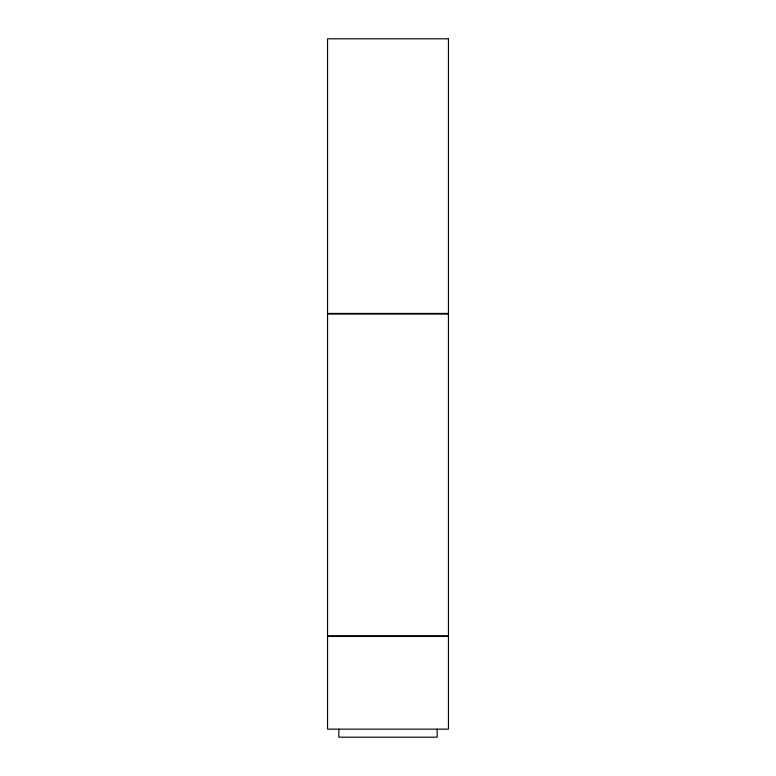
<?xml version="1.0" encoding="UTF-8"?>
<svg xmlns="http://www.w3.org/2000/svg" width="776" height="776" viewBox="0 0 776 776"><rect width="100%" height="100%" fill="white"/><g stroke="black" fill="none" stroke-linecap="round" stroke-linejoin="round"><path stroke-width="1.16" d="M448.285 313.426L448.285 314.067M447.965 313.426L447.965 314.067M447.965 635.806L447.965 636.456M437.16 729.139L437.16 737.2L338.84 737.2L338.84 729.139M327.714 313.426L327.714 314.067M327.714 635.806L327.714 636.456M448.45 38.8L327.55 38.8L327.55 313.426L448.45 313.426L448.45 38.8M448.45 314.067L327.55 314.067L327.55 635.806L448.45 635.806L448.45 314.067M448.45 636.456L327.55 636.456L327.55 729.139L448.45 729.139L448.45 636.456"/></g></svg>
